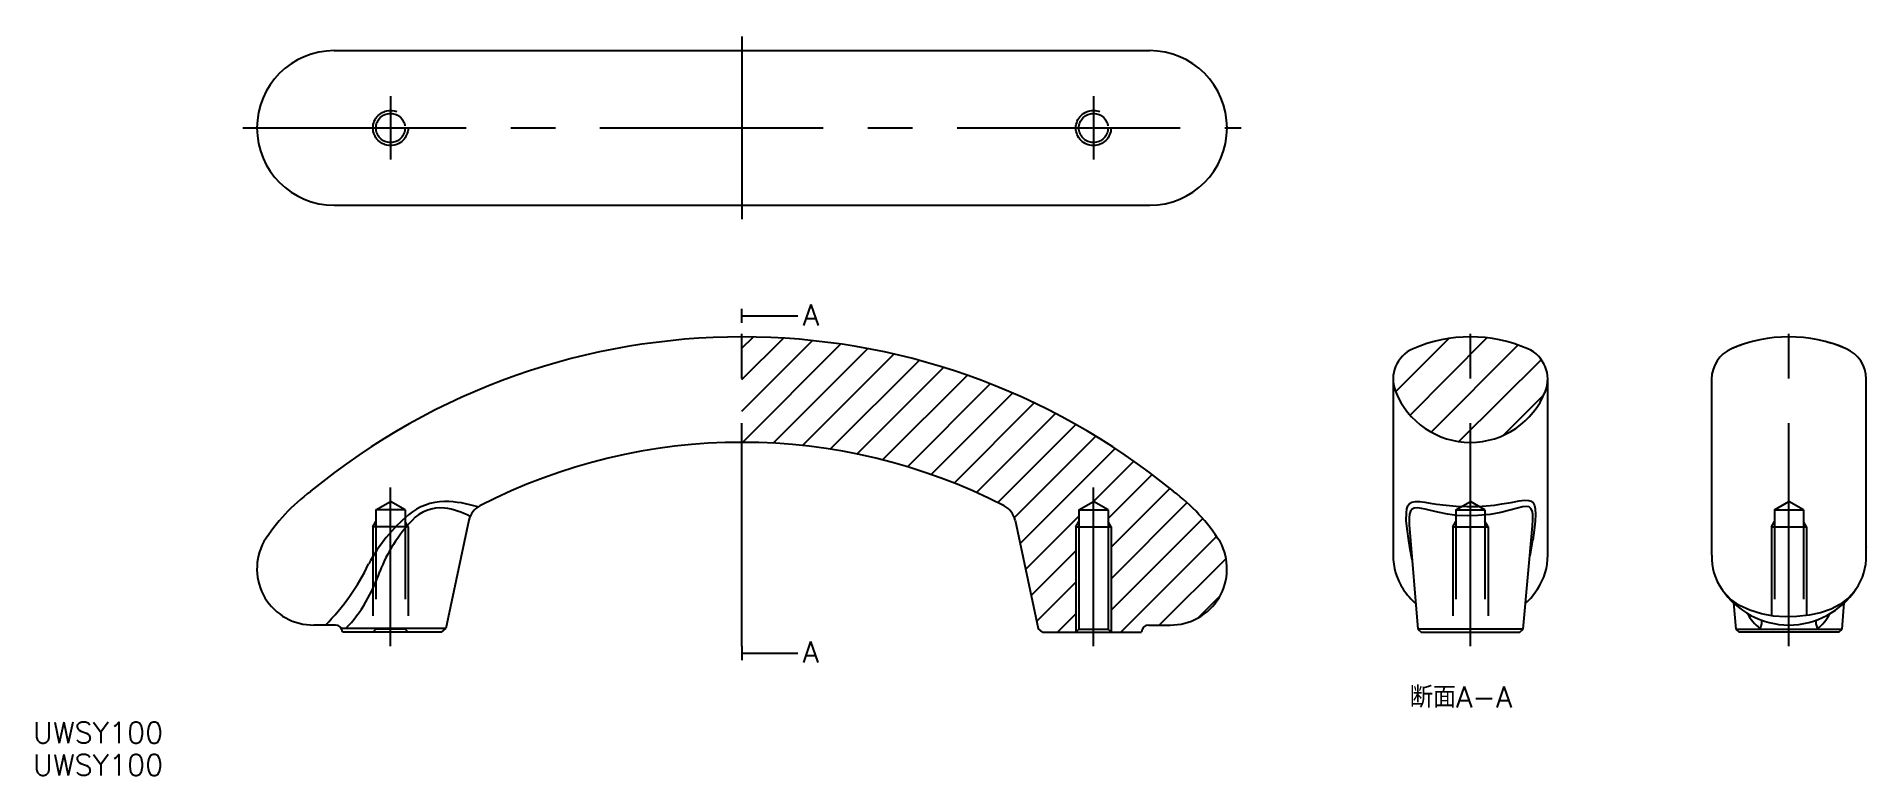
# Model space of a CAD drawing. Extents: x -100 to 160, y -20 to 85.
import ezdxf

# ---------------------------------------------------------------- set-up
doc = ezdxf.new("R2010")
doc.units = 0
doc.linetypes.add('CENTER', pattern=[50.8, 31.75, -6.35, 6.35, -6.35])
doc.linetypes.add('DASHED', pattern=[19.05, 12.7, -6.35])
doc.layers.get('0').update_dxf_attribs({"linetype": 'CONTINUOUS'})
doc.layers.add('CENTER', color=1, linetype='CENTER')
doc.styles.get("Standard").update_dxf_attribs({"font": 'txt.shx', "height": 3, "bigfont": 'bigfont.shx'})

msp = doc.modelspace()

# ---------------------------------------------------------------- linework, layer by layer
at = {"color": 7, "linetype": 'CONTINUOUS'}
for p, q in [((-58, 82.73), (58, 82.73)), ((-58, 60.73), (58, 60.73)), ((92.63, 35.99), (92.63, 29.55)), ((92.96, 34.26), (92.96, 34.26)), ((114.3, 34.26), (114.3, 34.26)), ((114.63, 29.55), (114.63, 35.99)), ((114.63, 35.99), (114.63, 35.99)), ((114.63, 35.99), (114.63, 35.99)), ((137.94, 36), (137.94, 29.55)), ((159.94, 29.55), (159.94, 36)), ((92.63, 29.53), (92.63, 16.5)), ((114.63, 16.5), (114.63, 29.53)), ((137.94, 29.53), (137.94, 16.5)), ((137.94, 29.53), (137.94, 29.52)), ((137.94, 29.53), (137.94, 29.52)), ((159.94, 16.5), (159.94, 29.53)), ((159.95, 29.52), (159.95, 29.53)), ((159.95, 29.52), (159.95, 29.53)), ((47.93, 17.4), (50, 18.59)), ((52.07, 17.4), (50, 18.59)), ((-38.85, 15.92), (-42.14, 0.49)), ((38.85, 15.92), (42.14, 0.49)), ((47.5, 15), (47.93, 15.75)), ((47.93, 17.4), (47.93, 0.43)), ((47.93, 17.4), (52.07, 17.4)), ((52.07, 17.4), (52.07, 0.43)), ((52.5, 15), (52.07, 15.75)), ((92.63, 16.49), (92.63, 16.47)), ((92.63, 16.47), (92.63, 12.16)), ((114.63, 12.13), (114.63, 16.47)), ((114.64, 16.47), (114.64, 16.5)), ((137.94, 16.5), (137.94, 16.47)), ((137.94, 16.5), (137.94, 16.47)), ((137.94, 16.47), (137.94, 12.16)), ((159.94, 12.16), (159.94, 16.47)), ((159.95, 16.46), (159.95, 16.49)), ((159.95, 16.46), (159.95, 16.49)), ((47.5, 15), (47.5, 0)), ((47.5, 15), (52.5, 15)), ((52.5, 15), (52.5, 0)), ((94.95, 14.76), (96.14, 0.44)), ((111.12, 0.44), (112.48, 15.11)), ((92.63, 12.15), (92.63, 12.12)), ((92.63, 12.13), (92.63, 10.95)), ((114.63, 10.95), (114.63, 12.13)), ((137.92, 12.14), (137.92, 12.11)), ((137.92, 12.14), (137.92, 12.11)), ((137.94, 12.13), (137.94, 10.95)), ((159.94, 10.95), (159.94, 12.13)), ((159.96, 12.1), (159.96, 12.14)), ((159.96, 12.1), (159.96, 12.14)), ((141.06, 4.15), (141.38, 0.44)), ((156.5, 0.44), (156.82, 4.15)), ((-57.84, 1), (-60.91, 1)), ((-42.14, 0.49), (-56.97, 0.49)), ((-42.74, 0), (-56.84, 0)), ((-56.84, 0), (-56.84, 0)), ((-42.74, 0), (-42.14, 0.49)), ((42.74, 0), (42.14, 0.49)), ((42.74, 0), (56.84, 0)), ((47.5, 0), (47.93, 0.43)), ((47.93, 0.43), (52.07, 0.43)), ((52.5, 0), (52.07, 0.43)), ((56.84, 0), (56.84, 0)), ((57.84, 1), (60.91, 1)), ((96.14, 0.44), (96.61, 0)), ((111.12, 0.44), (96.14, 0.44)), ((96.61, 0), (110.66, 0)), ((110.66, 0), (111.12, 0.44)), ((141.38, 0.44), (156.5, 0.44)), ((141.39, 0.44), (141.85, 0)), ((156.03, 0), (141.85, 0)), ((156.03, 0), (156.5, 0.44))]:
    msp.add_line(p, q, dxfattribs=at)
at = {"color": 3, "linetype": 'CONTINUOUS'}
for p, q in [((0, 40.41), (1.57, 41.98)), ((0, 35.92), (5.89, 41.82)), ((92.99, 34.18), (100.58, 41.77)), ((95.06, 30.86), (105.97, 41.86)), ((0, 31.43), (10.04, 41.47)), ((0.06, 27), (14.03, 40.97)), ((4.43, 26.88), (17.88, 40.33)), ((8.59, 26.55), (21.59, 39.55)), ((98.05, 28.46), (110.4, 40.85)), ((12.56, 26.03), (25.19, 38.66)), ((16.36, 25.34), (28.67, 37.65)), ((20.01, 24.5), (32.04, 36.53)), ((101.99, 27.11), (113.72, 38.78)), ((23.53, 23.53), (35.32, 35.32)), ((26.92, 22.43), (38.5, 34.01)), ((30.18, 21.2), (41.58, 32.6)), ((108.34, 28.02), (114.09, 33.77)), ((33.34, 19.87), (44.58, 31.11)), ((36.39, 18.43), (47.49, 29.53)), ((38.75, 16.3), (50.33, 27.87)), ((39.56, 12.62), (53.08, 26.14)), ((50.02, 18.58), (55.75, 24.32)), ((52.07, 16.15), (58.34, 22.42)), ((52.5, 12.09), (60.86, 20.45)), ((52.5, 7.6), (63.32, 18.42)), ((40.34, 8.91), (47.93, 16.5)), ((52.5, 3.11), (65.54, 16.15)), ((53.88, 0), (67.51, 13.62)), ((41.13, 5.21), (47.5, 11.58)), ((59.37, 1), (68.86, 10.49)), ((41.92, 1.51), (47.5, 7.09)), ((64.85, 1.99), (68.01, 5.14)), ((44.9, 0), (47.5, 2.6))]:
    msp.add_line(p, q, dxfattribs=at)
at = {"color": 3, "linetype": 'DASHED'}
for p, q in [((-52.07, 17.4), (-50, 18.59)), ((-47.93, 17.4), (-50, 18.59)), ((101.56, 17.4), (103.63, 18.59)), ((105.7, 17.4), (103.63, 18.59)), ((146.87, 17.4), (148.94, 18.59)), ((151.01, 17.4), (148.94, 18.59)), ((-52.5, 15), (-52.07, 15.75)), ((-47.93, 17.4), (-52.07, 17.4)), ((-52.07, 17.4), (-52.07, 0.43)), ((-47.93, 17.4), (-47.93, 0.43)), ((-47.5, 15), (-47.93, 15.75)), ((101.13, 15), (101.56, 15.75)), ((101.56, 17.4), (101.56, 0)), ((101.56, 17.4), (105.7, 17.4)), ((105.7, 17.4), (105.7, 0)), ((106.13, 15), (105.7, 15.75)), ((146.44, 15), (146.87, 15.75)), ((146.87, 17.4), (146.87, 0)), ((146.87, 17.4), (151.01, 17.4)), ((151.01, 17.4), (151.01, 0)), ((151.44, 15), (151.01, 15.75)), ((-47.5, 15), (-52.5, 15)), ((-52.5, 15), (-52.5, 0)), ((-47.5, 15), (-47.5, 0)), ((101.13, 15), (101.13, 0)), ((101.13, 15), (106.13, 15)), ((106.13, 15), (106.13, 0)), ((146.44, 15), (146.44, 0)), ((146.44, 15), (151.44, 15)), ((151.44, 15), (151.44, 0)), ((-52.5, 0), (-52.07, 0.43)), ((-47.93, 0.43), (-52.07, 0.43)), ((-47.5, 0), (-47.93, 0.43))]:
    msp.add_line(p, q, dxfattribs=at)
at = {"color": 7, "linetype": 'CONTINUOUS', "flags": 128}
for points in [[(94.86, 12.99), (94.62, 14.68), (94.51, 15.9), (94.52, 16.98), (94.59, 17.53), (94.74, 17.97), (94.98, 18.29), (95.31, 18.48), (95.8, 18.58), (96.41, 18.57), (97.12, 18.48), (97.92, 18.36), (98.81, 18.22), (100.2, 18.04), (101.61, 17.91), (103.16, 17.85), (104.73, 17.88), (105.88, 17.96), (107.05, 18.08), (108.1, 18.23), (109.42, 18.45), (110.57, 18.66), (111.32, 18.75), (111.93, 18.73), (112.29, 18.61), (112.56, 18.37), (112.75, 18), (112.86, 17.52), (112.9, 16.72), (112.86, 15.8), (112.72, 14.48), (112.51, 13.08)], [(112.48, 15.13), (112.53, 15.98), (112.51, 16.8), (112.41, 17.26), (112.24, 17.61), (111.98, 17.8), (111.63, 17.88), (111.05, 17.82), (110.32, 17.65), (109.22, 17.35), (107.94, 17.03), (106.42, 16.75), (104.7, 16.57), (103.21, 16.53), (101.7, 16.61), (100.37, 16.79), (99.01, 17.05), (97.78, 17.34), (97.21, 17.48), (96.69, 17.59), (96.12, 17.67), (95.63, 17.64), (95.32, 17.49), (95.1, 17.2), (94.96, 16.78), (94.9, 16.24), (94.92, 15.16), (94.95, 14.76)], [(95.34, 10.27), (95.3, 10.52), (95.07, 11.77), (94.86, 12.99), (94.86, 12.99), (94.86, 12.99)], [(158.47, 6.13), (158.29, 5.83), (157.37, 4.82), (156.2, 3.95), (154.93, 3.28), (153.45, 2.75), (151.82, 2.39), (150.05, 2.2), (148.41, 2.18), (146.73, 2.29), (145.02, 2.6), (143.39, 3.1), (141.93, 3.8), (140.64, 4.71), (139.63, 5.77), (139.42, 6.12)]]:
    msp.add_lwpolyline(points, dxfattribs=at)
at = {"color": 7}
for points in [[(0, 45, 0), (7.93, 45, 0)], [(145.05, 1.69, 0), (145.05, 1.69, 0), (145.05, 1.68, 0), (145.05, 1.67, 0), (145.05, 1.67, 0), (145.05, 1.66, 0), (145.05, 1.65, 0), (145.05, 1.65, 0), (145.05, 1.64, 0), (145.05, 1.63, 0), (145.05, 1.63, 0), (145.05, 1.62, 0), (145.05, 1.61, 0), (145.05, 1.61, 0), (145.05, 1.6, 0), (145.05, 1.59, 0), (145.05, 1.59, 0), (145.05, 1.58, 0), (145.05, 1.57, 0), (145.05, 1.57, 0), (145.05, 1.56, 0), (145.05, 1.55, 0), (145.05, 1.55, 0), (145.05, 1.54, 0), (145.06, 1.53, 0), (145.06, 1.53, 0), (145.06, 1.52, 0), (145.06, 1.51, 0), (145.06, 1.51, 0), (145.06, 1.5, 0), (145.06, 1.49, 0), (145.06, 1.49, 0), (145.06, 1.48, 0), (145.06, 1.47, 0), (145.06, 1.47, 0), (145.06, 1.46, 0), (145.06, 1.45, 0), (145.06, 1.45, 0), (145.06, 1.44, 0), (145.06, 1.43, 0), (145.06, 1.43, 0), (145.06, 1.42, 0), (145.06, 1.41, 0), (145.06, 1.41, 0), (145.06, 1.4, 0), (145.05, 1.39, 0), (145.05, 1.38, 0), (145.05, 1.38, 0), (145.05, 1.37, 0), (145.05, 1.36, 0), (145.05, 1.36, 0), (145.05, 1.35, 0), (145.05, 1.34, 0), (145.05, 1.34, 0), (145.05, 1.33, 0), (145.05, 1.32, 0), (145.05, 1.31, 0), (145.05, 1.31, 0), (145.05, 1.3, 0), (145.05, 1.29, 0), (145.05, 1.29, 0), (145.05, 1.28, 0), (145.05, 1.27, 0), (145.04, 1.26, 0), (145.04, 1.26, 0), (145.04, 1.25, 0), (145.04, 1.24, 0), (145.04, 1.24, 0), (145.04, 1.23, 0), (145.04, 1.22, 0), (145.04, 1.21, 0), (145.04, 1.21, 0), (145.04, 1.2, 0), (145.03, 1.19, 0), (145.03, 1.18, 0), (145.03, 1.18, 0), (145.03, 1.17, 0), (145.03, 1.16, 0), (145.03, 1.15, 0), (145.03, 1.15, 0), (145.02, 1.14, 0), (145.02, 1.13, 0), (145.02, 1.12, 0), (145.02, 1.12, 0), (145.02, 1.11, 0), (145.02, 1.1, 0), (145.01, 1.09, 0), (145.01, 1.08, 0), (145.01, 1.08, 0), (145.01, 1.07, 0), (145.01, 1.06, 0), (145, 1.05, 0), (145, 1.05, 0), (145, 1.04, 0), (145, 1.03, 0), (145, 1.02, 0), (144.99, 1.01, 0), (144.99, 1.01, 0), (144.99, 1, 0), (144.99, 0.99, 0), (144.99, 0.98, 0), (144.98, 0.97, 0), (144.98, 0.97, 0), (144.98, 0.96, 0), (144.98, 0.95, 0), (144.97, 0.94, 0), (144.97, 0.93, 0), (144.97, 0.93, 0), (144.97, 0.92, 0), (144.96, 0.91, 0), (144.96, 0.9, 0), (144.96, 0.89, 0), (144.96, 0.89, 0), (144.95, 0.88, 0), (144.95, 0.87, 0), (144.95, 0.86, 0), (144.94, 0.85, 0), (144.94, 0.85, 0), (144.94, 0.84, 0), (144.94, 0.83, 0), (144.93, 0.82, 0), (144.93, 0.81, 0), (144.93, 0.8, 0), (144.93, 0.8, 0), (144.92, 0.79, 0), (144.92, 0.78, 0), (144.92, 0.77, 0), (144.91, 0.76, 0), (144.91, 0.75, 0), (144.91, 0.75, 0), (144.91, 0.74, 0), (144.9, 0.73, 0), (144.9, 0.72, 0), (144.9, 0.71, 0), (144.89, 0.7, 0), (144.89, 0.7, 0), (144.89, 0.69, 0), (144.88, 0.68, 0), (144.88, 0.67, 0), (144.88, 0.66, 0), (144.87, 0.65, 0), (144.87, 0.65, 0), (144.87, 0.64, 0), (144.87, 0.63, 0), (144.86, 0.62, 0), (144.86, 0.61, 0), (144.85, 0.6, 0), (144.85, 0.6, 0), (144.85, 0.59, 0), (144.85, 0.58, 0), (144.84, 0.57, 0), (144.84, 0.56, 0), (144.84, 0.55, 0), (144.83, 0.54, 0), (144.83, 0.54, 0), (144.83, 0.53, 0), (144.82, 0.52, 0), (144.82, 0.51, 0), (144.82, 0.5, 0), (144.81, 0.49, 0)], [(152.78, 1.67, 0), (152.78, 1.66, 0), (152.78, 1.66, 0), (152.78, 1.65, 0), (152.78, 1.64, 0), (152.78, 1.64, 0), (152.78, 1.63, 0), (152.78, 1.62, 0), (152.78, 1.62, 0), (152.78, 1.61, 0), (152.78, 1.6, 0), (152.78, 1.6, 0), (152.78, 1.59, 0), (152.78, 1.59, 0), (152.78, 1.58, 0), (152.78, 1.57, 0), (152.78, 1.57, 0), (152.78, 1.56, 0), (152.78, 1.55, 0), (152.77, 1.55, 0), (152.77, 1.54, 0), (152.77, 1.53, 0), (152.77, 1.53, 0), (152.77, 1.52, 0), (152.77, 1.51, 0), (152.77, 1.51, 0), (152.77, 1.5, 0), (152.77, 1.49, 0), (152.77, 1.49, 0), (152.77, 1.48, 0), (152.77, 1.47, 0), (152.77, 1.47, 0), (152.77, 1.46, 0), (152.77, 1.45, 0), (152.77, 1.45, 0), (152.77, 1.44, 0), (152.77, 1.43, 0), (152.77, 1.43, 0), (152.77, 1.42, 0), (152.77, 1.41, 0), (152.77, 1.41, 0), (152.77, 1.4, 0), (152.77, 1.39, 0), (152.77, 1.39, 0), (152.77, 1.38, 0), (152.77, 1.37, 0), (152.77, 1.37, 0), (152.77, 1.36, 0), (152.77, 1.35, 0), (152.77, 1.35, 0), (152.77, 1.34, 0), (152.77, 1.33, 0), (152.77, 1.32, 0), (152.78, 1.32, 0), (152.78, 1.31, 0), (152.78, 1.3, 0), (152.78, 1.3, 0), (152.78, 1.29, 0), (152.78, 1.28, 0), (152.78, 1.28, 0), (152.78, 1.27, 0), (152.78, 1.26, 0), (152.78, 1.25, 0), (152.78, 1.25, 0), (152.78, 1.24, 0), (152.78, 1.23, 0), (152.78, 1.23, 0), (152.78, 1.22, 0), (152.79, 1.21, 0), (152.79, 1.2, 0), (152.79, 1.2, 0), (152.79, 1.19, 0), (152.79, 1.18, 0), (152.79, 1.18, 0), (152.79, 1.17, 0), (152.79, 1.16, 0), (152.79, 1.15, 0), (152.8, 1.15, 0), (152.8, 1.14, 0), (152.8, 1.13, 0), (152.8, 1.12, 0), (152.8, 1.12, 0), (152.8, 1.11, 0), (152.81, 1.1, 0), (152.81, 1.09, 0), (152.81, 1.09, 0), (152.81, 1.08, 0), (152.81, 1.07, 0), (152.81, 1.06, 0), (152.82, 1.06, 0), (152.82, 1.05, 0), (152.82, 1.04, 0), (152.82, 1.03, 0), (152.82, 1.02, 0), (152.83, 1.02, 0), (152.83, 1.01, 0), (152.83, 1, 0), (152.83, 0.99, 0), (152.83, 0.99, 0), (152.84, 0.98, 0), (152.84, 0.97, 0), (152.84, 0.96, 0), (152.84, 0.95, 0), (152.85, 0.95, 0), (152.85, 0.94, 0), (152.85, 0.93, 0), (152.85, 0.92, 0), (152.85, 0.92, 0), (152.86, 0.91, 0), (152.86, 0.9, 0), (152.86, 0.89, 0), (152.87, 0.88, 0), (152.87, 0.88, 0), (152.87, 0.87, 0), (152.87, 0.86, 0), (152.88, 0.85, 0), (152.88, 0.84, 0), (152.88, 0.84, 0), (152.88, 0.83, 0), (152.89, 0.82, 0), (152.89, 0.81, 0), (152.89, 0.8, 0), (152.9, 0.79, 0), (152.9, 0.79, 0), (152.9, 0.78, 0), (152.9, 0.77, 0), (152.91, 0.76, 0), (152.91, 0.75, 0), (152.91, 0.75, 0), (152.91, 0.74, 0), (152.92, 0.73, 0), (152.92, 0.72, 0), (152.92, 0.71, 0), (152.93, 0.71, 0), (152.93, 0.7, 0), (152.93, 0.69, 0), (152.94, 0.68, 0), (152.94, 0.67, 0), (152.94, 0.66, 0), (152.94, 0.66, 0), (152.95, 0.65, 0), (152.95, 0.64, 0), (152.95, 0.63, 0), (152.96, 0.62, 0), (152.96, 0.61, 0), (152.96, 0.61, 0), (152.97, 0.6, 0), (152.97, 0.59, 0), (152.97, 0.58, 0), (152.97, 0.57, 0), (152.98, 0.57, 0), (152.98, 0.56, 0), (152.98, 0.55, 0), (152.99, 0.54, 0), (152.99, 0.53, 0), (152.99, 0.52, 0), (153, 0.52, 0), (153, 0.51, 0), (153, 0.5, 0), (153.01, 0.49, 0)], [(0, -3, 0), (7.93, -3, 0)]]:
    msp.add_polyline3d(points, dxfattribs=at)
at = {"color": 3, "linetype": 'DASHED'}
for centre, radius in [((-50, 71.73), 2.5), ((-50, 71.73), 2.07), ((50, 71.73), 2.5), ((50, 71.73), 2.07)]:
    msp.add_circle(centre, radius, dxfattribs=at)
at = {"color": 7, "linetype": 'CONTINUOUS'}
for centre, radius, start, end in [((-58, 71.73), 11, 90, 270), ((58, 71.73), 11, 270, 90), ((0, -54.74), 96.74, 50.6164, 129.3836), ((103.63, 21.45), 20.55, 66.586, 113.414), ((103.63, 21.45), 20.55, 66.5865, 113.4135), ((148.94, 21.46), 20.55, 66.5864, 113.4136), ((97.33, 35.99), 4.7, 113.3589, 201.6328), ((109.93, 35.99), 4.7, 338.3672, 66.6411), ((142.64, 36), 4.7, 113.358, 180), ((148.9, 21.65), 20.35, 106.1156, 113.5313), ((148.97, 21.6), 20.4, 66.4957, 75.2741), ((155.24, 36), 4.7, 0, 66.642), ((97.33, 35.99), 4.7, 179.9999, 201.6324), ((103.63, 38.47), 11.47, 201.5326, 338.4674), ((103.63, 38.47), 11.47, 201.5326, 338.4674), ((109.93, 35.99), 4.7, 338.3677, 0), ((0, -54.5), 81.5, 62.769, 117.231), ((-44.67, -2.09), 27.72, 127.0786, 147.3411), ((-42.14, 10.25), 8.34, 91.2547, 129.5089), ((-42.68, 1.76), 16.84, 72.3374, 88.7587), ((44.67, -2.09), 27.72, 32.6589, 52.9214), ((-31.95, -1.67), 24.02, 130.1498, 151.7479), ((-29.74, -0.09), 23.48, 137.0871, 158.2105), ((-42.83, 12.02), 5.65, 84.847, 136.6735), ((-43.79, 6.87), 10.87, 62.0063, 82.2454), ((-35.92, 15.3), 3, 117.231, 168), ((35.92, 15.3), 3, 12, 62.769), ((46.32, 23.76), 67.05, 348.8496, 350.836), ((-60.99, 9.01), 8.01, 151.1656, 270.6174), ((60.99, 9.01), 8.01, 269.3826, 28.8344), ((100.95, 10.81), 8.31, 178.9814, 214.3455), ((106.13, 10.87), 8.5, 325.9603, 0.5711), ((145.82, 10.66), 7.87, 177.8717, 215.3433), ((152.02, 10.69), 7.91, 324.6966, 1.9094), ((-81.29, 23.12), 31.21, 314.878, 334.5361), ((-72.15, 15.35), 21.68, 316.7409, 341.9331), ((102.62, 11.62), 10.16, 212.7864, 228.5353), ((104.93, 11.41), 9.8, 312.2047, 327.3396), ((148.94, 12.46), 11.45, 213.5613, 326.4436), ((149.27, 6.03), 7.1, 208.3822, 231.1643), ((-57.84, 0), 1, 0, 90), ((57.84, 0), 1, 90, 180), ((148.98, 5.61), 6.51, 308.2218, 332.3246)]:
    msp.add_arc(centre, radius, start, end, dxfattribs=at)
at = {"layer": 'CENTER', "color": 1, "linetype": 'CENTER'}
for p, q in [((0, 84.73), (0, 58.73)), ((-50, 76.23), (-50, 67.23)), ((50, 76.23), (50, 67.23)), ((-71, 71.73), (71, 71.73)), ((0, 44), (0, 46)), ((0, -2), (0, 44)), ((103.63, -2), (103.63, 44)), ((148.94, -2), (148.94, 44)), ((-50, -2), (-50, 20.59)), ((50, -2), (50, 20.59)), ((0, -2), (0, -4))]:
    msp.add_line(p, q, dxfattribs=at)

# ---------------------------------------------------------------- texts
at = {"color": 137, "linetype": 'CONTINUOUS'}
for s, p in [('A', (8.64, 43.6)), ('A', (8.6, -4.33)), ('断面A-A', (94.99, -10.73))]:
    msp.add_text(s, height=3, dxfattribs=at).set_placement(p)
at = {"color": 7, "linetype": 'CONTINUOUS'}
for p in [(-100.86, -15.81), (-100.86, -20.39)]:
    msp.add_text('UWSY100', height=3, dxfattribs=at).set_placement(p)

doc.saveas('drawing.dxf')
